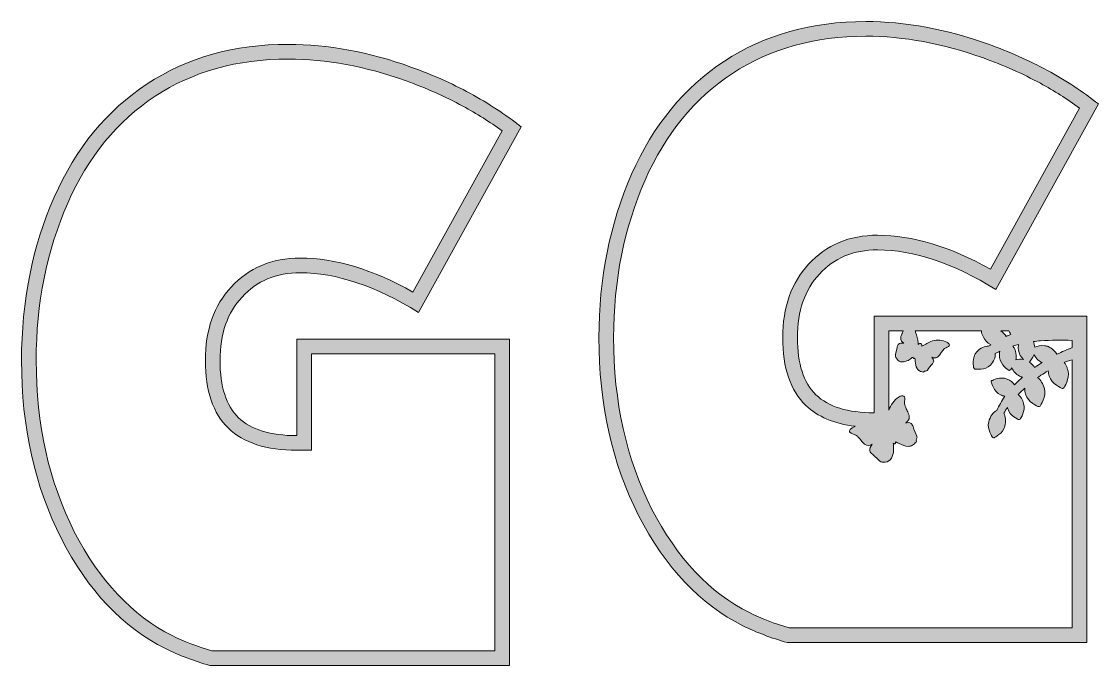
# Model space of a CAD drawing. Header units: millimetres. Extents: x 16 to 686, y -297 to -25.
# Drawn here: x 465.7 to 685.7, y -297.5 to -165.8 of the extents above; entities that cross this region are included whole.
import ezdxf

# ---------------------------------------------------------------- set-up
doc = ezdxf.new("R2010")
doc.units = ezdxf.units.MM
doc.header["$MEASUREMENT"] = 0
doc.layers.add('Layer 2', color=7, linetype='Continuous')
doc.layers.add('Layer1', color=7, linetype='Continuous')

msp = doc.modelspace()

# ---------------------------------------------------------------- hatches: boundary and pattern name
at = {"layer": 'Layer 2'}
h = msp.add_hatch(color=2, dxfattribs=at)
h.dxf.hatch_style = 2
edge = h.paths.add_edge_path()
edge.add_spline(control_points=[(520.23, -170.47), (509.18, -170.47), (499.56, -173.17), (491.38, -178.57), (483.16, -183.97), (476.84, -191.68), (472.43, -201.71), (467.97, -211.85), (465.74, -222.98), (465.74, -235.1), (465.74, -248.71), (468.44, -260.83), (473.84, -271.47), (479.32, -282.16), (486.43, -289.68), (495.17, -294.03), (497.92, -295.4), (500.95, -296.53), (504.2, -297.47), (504.2, -297.47), (565.41, -297.47), (565.41, -297.47), (565.41, -297.47), (565.41, -230.72), (565.41, -230.72), (565.41, -230.72), (521.97, -230.72), (521.97, -230.72), (521.97, -230.72), (521.97, -250.47), (521.97, -250.47), (516.57, -250.47), (512.61, -249.25), (510.08, -246.8), (507.55, -244.35), (506.29, -240.45), (506.29, -235.1), (506.29, -229.65), (507.79, -225.32), (510.79, -222.13), (513.79, -218.82), (517.75, -217.17), (522.68, -217.17), (530.04, -217.17), (538.1, -219.87), (546.84, -225.27), (546.84, -225.27), (567.78, -187.33), (567.78, -187.33), (564.57, -184.8), (561.09, -182.51), (557.34, -180.47), (553.59, -178.43), (549.58, -176.64), (545.29, -175.1), (536.68, -172.01), (528.33, -170.47), (520.23, -170.47), (520.23, -170.47), (520.23, -170.47), (520.23, -170.47)], knot_values=[0, 0, 0, 0, 1, 1, 1, 2, 2, 2, 3, 3, 3, 4, 4, 4, 5, 5, 5, 6, 6, 6, 7, 7, 7, 8, 8, 8, 9, 9, 9, 10, 10, 10, 11, 11, 11, 12, 12, 12, 13, 13, 13, 14, 14, 14, 15, 15, 15, 16, 16, 16, 17, 17, 17, 18, 18, 18, 19, 19, 19, 20, 20, 20, 20], degree=3, periodic=1)
edge = h.paths.add_edge_path()
edge.add_spline(control_points=[(520.23, -173.47), (527.94, -173.47), (536.04, -174.97), (544.28, -177.92), (548.39, -179.4), (552.31, -181.15), (555.91, -183.11), (558.72, -184.64), (561.4, -186.33), (563.9, -188.15), (563.9, -188.15), (545.7, -221.11), (545.7, -221.11), (537.53, -216.5), (529.79, -214.17), (522.68, -214.17), (516.9, -214.17), (512.16, -216.16), (508.58, -220.09), (505.07, -223.84), (503.29, -228.89), (503.29, -235.1), (503.29, -241.27), (504.87, -245.93), (507.99, -248.95), (511.09, -251.95), (515.79, -253.47), (521.97, -253.47), (521.97, -253.47), (524.97, -253.47), (524.97, -253.47), (524.97, -253.47), (524.97, -250.47), (524.97, -250.47), (524.97, -250.47), (524.97, -233.72), (524.97, -233.72), (524.97, -233.72), (562.41, -233.72), (562.41, -233.72), (562.41, -233.72), (562.41, -294.47), (562.41, -294.47), (562.41, -294.47), (504.63, -294.47), (504.63, -294.47), (501.6, -293.57), (498.87, -292.52), (496.51, -291.35), (488.4, -287.31), (481.67, -280.16), (476.52, -270.11), (471.36, -259.95), (468.74, -248.17), (468.74, -235.1), (468.74, -223.45), (470.91, -212.63), (475.17, -202.92), (479.33, -193.48), (485.33, -186.13), (493.04, -181.07), (500.68, -176.03), (509.83, -173.47), (520.23, -173.47)], knot_values=[0, 0, 0, 0, 0.352778, 0.352778, 0.352778, 0.705556, 0.705556, 0.705556, 1.058333, 1.058333, 1.058333, 1.411111, 1.411111, 1.411111, 1.763889, 1.763889, 1.763889, 2.116667, 2.116667, 2.116667, 2.469444, 2.469444, 2.469444, 2.822222, 2.822222, 2.822222, 3.175, 3.175, 3.175, 3.527778, 3.527778, 3.527778, 3.880556, 3.880556, 3.880556, 4.233333, 4.233333, 4.233333, 4.586111, 4.586111, 4.586111, 4.938889, 4.938889, 4.938889, 5.291667, 5.291667, 5.291667, 5.644444, 5.644444, 5.644444, 5.997222, 5.997222, 5.997222, 6.35, 6.35, 6.35, 6.702778, 6.702778, 6.702778, 7.055556, 7.055556, 7.055556, 7.408333, 7.408333, 7.408333, 7.408333], degree=3, periodic=0)
edge.add_line((520.23, -173.47), (520.23, -173.47))
at = {"layer": 'Layer1'}
h = msp.add_hatch(color=1, dxfattribs=at)
h.dxf.hatch_style = 2
edge = h.paths.add_edge_path()
edge.add_spline(control_points=[(639.91, -245.8), (634.51, -245.8), (630.55, -244.57), (628.02, -242.12), (625.49, -239.67), (624.23, -235.77), (624.23, -230.43), (624.23, -224.97), (625.73, -220.65), (628.73, -217.45), (631.72, -214.14), (635.69, -212.49), (640.61, -212.49), (647.98, -212.49), (656.03, -215.19), (664.77, -220.59), (664.77, -220.59), (685.72, -182.66), (685.72, -182.66), (682.51, -180.12), (679.03, -177.84), (675.28, -175.8), (671.53, -173.76), (667.51, -171.97), (663.23, -170.42), (654.62, -167.34), (646.27, -165.8), (638.17, -165.8), (627.12, -165.8), (617.5, -168.5), (609.32, -173.89), (601.1, -179.29), (594.78, -187.01), (590.36, -197.04), (585.91, -207.18), (583.68, -218.31), (583.68, -230.43), (583.68, -244.04), (586.38, -256.16), (591.78, -266.79), (597.26, -277.48), (604.37, -285), (613.11, -289.36), (615.86, -290.72), (618.89, -291.85), (622.14, -292.8), (622.14, -292.8), (683.34, -292.8), (683.34, -292.8), (683.34, -292.8), (683.34, -226.05), (683.34, -226.05), (683.34, -226.05), (639.91, -226.05), (639.91, -226.05), (639.91, -226.05), (639.91, -245.8), (639.91, -245.8)], knot_values=[0, 0, 0, 0, 1, 1, 1, 2, 2, 2, 3, 3, 3, 4, 4, 4, 5, 5, 5, 6, 6, 6, 7, 7, 7, 8, 8, 8, 9, 9, 9, 10, 10, 10, 11, 11, 11, 12, 12, 12, 13, 13, 13, 14, 14, 14, 15, 15, 15, 16, 16, 16, 17, 17, 17, 18, 18, 18, 19, 19, 19, 19], degree=3, periodic=1)
edge = h.paths.add_edge_path()
edge.add_spline(control_points=[(673.9, -231.08), (676.06, -230.92), (678.24, -230.91), (680.34, -230.99), (680.34, -230.99), (680.34, -232.48), (680.34, -232.48), (679.29, -232.88), (678.25, -233.33), (677.24, -233.83), (676.94, -233.23), (676.29, -232.65), (675.48, -232.28), (675.25, -232.18), (675, -232.11), (674.77, -232.08), (673.97, -231.98), (673.18, -232.23), (672.73, -232.41), (672.68, -231.99), (672.57, -231.59), (672.42, -231.24), (672.91, -231.17), (673.41, -231.12), (673.9, -231.08)], knot_values=[0, 0, 0, 0, 1, 1, 1, 2, 2, 2, 3, 3, 3, 4, 4, 4, 5, 5, 5, 6, 6, 6, 7, 7, 7, 8, 8, 8, 8], degree=3, periodic=1)
edge = h.paths.add_edge_path()
edge.add_spline(control_points=[(672.57, -233.85), (672.86, -234.44), (673.34, -235.15), (674.09, -235.49), (674.13, -235.51), (674.17, -235.53), (674.21, -235.54), (673.69, -235.87), (673.18, -236.21), (672.69, -236.56), (672.47, -236.16), (672.09, -235.76), (671.61, -235.44), (671.8, -235.23), (672.29, -234.63), (672.57, -233.85)], knot_values=[0, 0, 0, 0, 1, 1, 1, 2, 2, 2, 3, 3, 3, 4, 4, 4, 5, 5, 5, 5], degree=3, periodic=1)
edge = h.paths.add_edge_path()
edge.add_spline(control_points=[(669.38, -231.82), (669.34, -232.18), (669.33, -232.56), (669.37, -232.95), (669.46, -233.77), (669.95, -234.44), (670.4, -234.9), (669.85, -234.8), (669.3, -234.88), (668.85, -235), (668.93, -234.67), (668.95, -234.36), (668.92, -234.06), (668.83, -233.32), (668.59, -232.64), (668.25, -232.15), (668.62, -232.03), (669, -231.92), (669.38, -231.82)], knot_values=[0, 0, 0, 0, 1, 1, 1, 2, 2, 2, 3, 3, 3, 4, 4, 4, 5, 5, 5, 6, 6, 6, 6], degree=3, periodic=1)
edge = h.paths.add_edge_path()
edge.add_spline(control_points=[(667.42, -229.05), (667.6, -229.39), (667.77, -229.69), (667.85, -229.77), (667.51, -229.91), (667.18, -230.05), (666.85, -230.19), (666.64, -229.78), (666.27, -229.38), (665.8, -229.05), (665.8, -229.05), (667.42, -229.05), (667.42, -229.05)], knot_values=[0, 0, 0, 0, 1, 1, 1, 2, 2, 2, 3, 3, 3, 4, 4, 4, 4], degree=3, periodic=1)
edge = h.paths.add_edge_path()
edge.add_spline(control_points=[(645.8, -229.05), (645.77, -229.16), (645.73, -229.27), (645.7, -229.38), (645.68, -229.43), (645.67, -229.49), (645.64, -229.55), (645.59, -229.66), (645.5, -229.77), (645.46, -229.9), (645.4, -230.09), (645.36, -230.29), (645.33, -230.5), (645.27, -231), (645.58, -231.31), (645.97, -231.57), (645.57, -231.53), (645.11, -231.51), (644.84, -231.81), (644.69, -231.97), (644.63, -232.21), (644.58, -232.43), (644.58, -232.43), (644.27, -233.87), (644.27, -233.87), (644.25, -233.98), (644.22, -234.1), (644.25, -234.21), (644.26, -234.28), (644.29, -234.34), (644.32, -234.4), (644.34, -234.45), (644.37, -234.51), (644.39, -234.56), (644.82, -235.49), (645.69, -235.54), (646.57, -235.19), (646.91, -235.05), (647.22, -234.86), (647.51, -234.66), (647.61, -234.59), (647.74, -234.45), (647.87, -234.4), (647.85, -234.45), (647.85, -234.51), (647.86, -234.57), (647.88, -234.66), (647.94, -234.71), (648.03, -234.71), (648.06, -234.71), (648.09, -234.7), (648.12, -234.69), (648.14, -234.69), (648.16, -234.68), (648.18, -234.66), (648.2, -234.65), (648.21, -234.63), (648.23, -234.62), (648.3, -234.83), (648.29, -235.13), (648.3, -235.27), (648.33, -235.78), (648.41, -236.31), (648.67, -236.75), (648.8, -236.94), (648.96, -237.14), (649.16, -237.25), (649.4, -237.38), (649.68, -237.37), (649.92, -237.47), (650.07, -237.53), (650.08, -237.37), (650.19, -237.32), (650.32, -237.25), (650.48, -237.29), (650.61, -237.23), (650.68, -237.19), (650.73, -237.13), (650.78, -237.07), (651.12, -236.64), (651.46, -236.2), (651.8, -235.77), (651.92, -235.61), (652.05, -235.43), (652.07, -235.23), (652.11, -234.93), (651.89, -234.66), (651.7, -234.43), (651.79, -234.54), (652.24, -234.59), (652.4, -234.58), (652.62, -234.57), (652.82, -234.47), (652.97, -234.31), (653.17, -234.1), (653.38, -233.9), (653.52, -233.64), (653.58, -233.53), (653.65, -233.43), (653.72, -233.33), (653.81, -233.21), (653.92, -233.1), (653.99, -232.98), (654.14, -232.73), (654.37, -232.6), (654.62, -232.49), (654.77, -232.43), (654.93, -232.36), (655.07, -232.26), (655.34, -232.07), (655.33, -231.83), (655.1, -231.6), (655, -231.5), (654.88, -231.42), (654.75, -231.35), (653.83, -230.91), (652.77, -230.85), (651.79, -231.12), (650.99, -231.35), (650.37, -231.84), (649.64, -232.17), (649.68, -232.03), (649.66, -231.87), (649.55, -231.74), (649.42, -231.6), (649.22, -231.56), (649.05, -231.67), (648.98, -231.71), (648.92, -231.78), (648.89, -231.85), (648.89, -231.74), (648.89, -231.63), (648.88, -231.52), (648.82, -230.76), (648.67, -230.03), (648.38, -229.33), (648.34, -229.23), (648.29, -229.14), (648.25, -229.05), (648.25, -229.05), (661.86, -229.05), (661.86, -229.05), (661.82, -229.11), (661.8, -229.2), (661.82, -229.28), (661.84, -229.36), (662.32, -231.22), (663.7, -231.85), (663.71, -231.86), (663.73, -231.86), (663.75, -231.87), (663.6, -231.97), (663.44, -232.08), (663.29, -232.18), (662.51, -232.11), (661.59, -232.53), (660.87, -233.31), (659.81, -234.44), (660.22, -236.54), (660.24, -236.63), (660.26, -236.74), (660.36, -236.83), (660.47, -236.85), (660.56, -236.87), (662.6, -237.2), (663.66, -236.06), (664.31, -235.35), (664.68, -234.47), (664.65, -233.7), (664.95, -233.53), (665.26, -233.37), (665.57, -233.21), (665.51, -233.61), (665.49, -234.05), (665.54, -234.48), (665.71, -236.03), (667.29, -237.05), (667.36, -237.1), (667.47, -237.17), (667.62, -237.15), (667.71, -237.05), (667.72, -237.04), (667.86, -236.89), (668.05, -236.64), (668.33, -237.23), (668.82, -237.94), (669.57, -238.28), (669.78, -238.38), (670, -238.46), (670.23, -238.52), (669.66, -239.02), (669.11, -239.54), (668.6, -240.07), (668.24, -239.61), (667.71, -239.2), (667.08, -238.91), (665.71, -238.29), (664.04, -239.18), (663.96, -239.22), (663.85, -239.28), (663.79, -239.42), (663.82, -239.55), (663.84, -239.63), (664.32, -241.5), (665.69, -242.12), (665.99, -242.26), (666.3, -242.36), (666.6, -242.42), (665.94, -243.37), (665.38, -244.35), (664.95, -245.36), (664.24, -245.63), (663.59, -246.54), (663.3, -247.67), (662.92, -249.18), (664.02, -250.73), (664.07, -250.8), (664.12, -250.86), (664.19, -250.9), (664.26, -250.91), (664.31, -250.92), (664.37, -250.91), (664.42, -250.89), (664.49, -250.85), (666.2, -250.05), (666.58, -248.54), (666.84, -247.53), (666.77, -246.53), (666.4, -245.91), (666.61, -245.49), (666.86, -245.09), (667.12, -244.69), (667.14, -244.77), (667.16, -244.85), (667.18, -244.94), (667.61, -246.43), (669.34, -247.15), (669.41, -247.19), (669.53, -247.24), (669.68, -247.19), (669.75, -247.08), (669.8, -247.01), (670.87, -245.41), (670.44, -243.92), (670.22, -243.12), (669.81, -242.45), (669.33, -242.04), (669.75, -241.61), (670.2, -241.18), (670.65, -240.77), (670.67, -241.18), (670.73, -241.6), (670.85, -242.01), (671.33, -243.7), (673.38, -244.5), (673.47, -244.53), (673.59, -244.58), (673.72, -244.53), (673.8, -244.43), (673.86, -244.35), (675.16, -242.51), (674.68, -240.82), (674.41, -239.87), (673.9, -239.07), (673.3, -238.62), (673.52, -238.46), (673.75, -238.3), (673.98, -238.14), (674.43, -237.84), (674.92, -237.53), (675.48, -237.2), (675.5, -237.56), (675.57, -237.93), (675.67, -238.3), (676.15, -239.98), (678.2, -240.78), (678.29, -240.81), (678.41, -240.86), (678.54, -240.82), (678.62, -240.71), (678.67, -240.64), (679.9, -238.9), (679.53, -237.25), (679.42, -237.02), (679.34, -236.79), (679.3, -236.54), (679.15, -236.16), (678.95, -235.81), (678.72, -235.51), (678.92, -235.42), (679.73, -235.15), (680.34, -234.94), (680.34, -234.94), (680.34, -289.8), (680.34, -289.8), (680.34, -289.8), (622.57, -289.8), (622.57, -289.8), (619.54, -288.9), (616.81, -287.84), (614.45, -286.67), (606.34, -282.63), (599.61, -275.48), (594.45, -265.44), (589.3, -255.28), (586.68, -243.5), (586.68, -230.43), (586.68, -218.78), (588.84, -207.95), (593.11, -198.24), (597.26, -188.8), (603.27, -181.45), (610.97, -176.4), (618.62, -171.35), (627.77, -168.8), (638.17, -168.8), (645.88, -168.8), (653.97, -170.29), (662.22, -173.25), (666.33, -174.73), (670.24, -176.47), (673.85, -178.43), (676.66, -179.96), (679.34, -181.65), (681.84, -183.48), (681.84, -183.48), (663.64, -216.44), (663.64, -216.44), (655.46, -211.83), (647.73, -209.49), (640.61, -209.49), (634.84, -209.49), (630.09, -211.49), (626.52, -215.42), (623.01, -219.17), (621.23, -224.22), (621.23, -230.43), (621.23, -236.59), (622.81, -241.25), (625.93, -244.28), (628.34, -246.61), (631.72, -248.05), (636.01, -248.57), (635.8, -248.67), (635.6, -248.78), (635.39, -248.9), (635.21, -249.02), (635.06, -249.19), (634.92, -249.36), (634.79, -249.52), (634.82, -249.7), (634.99, -249.82), (635.15, -249.93), (635.32, -250.06), (635.5, -250.11), (635.71, -250.16), (635.89, -250.26), (636.08, -250.36), (636.15, -250.4), (636.23, -250.42), (636.3, -250.46), (636.36, -250.49), (636.42, -250.53), (636.47, -250.57), (636.63, -250.75), (636.79, -250.92), (636.95, -251.1), (637, -251.16), (637.06, -251.21), (637.1, -251.27), (637.19, -251.41), (637.25, -251.57), (637.36, -251.69), (637.53, -251.89), (637.72, -252.07), (637.92, -252.23), (638.43, -252.62), (638.97, -252.49), (639.51, -252.23), (639.2, -252.64), (638.88, -253.13), (639.03, -253.62), (639.11, -253.89), (639.33, -254.1), (639.54, -254.29), (639.54, -254.29), (640.9, -255.57), (640.9, -255.57), (641.01, -255.67), (641.12, -255.77), (641.25, -255.82), (641.34, -255.85), (641.42, -255.86), (641.51, -255.87), (641.58, -255.87), (641.65, -255.88), (641.73, -255.89), (643.02, -256.03), (643.64, -255.12), (643.83, -253.93), (643.9, -253.47), (643.89, -253.02), (643.87, -252.56), (643.86, -252.41), (643.79, -252.18), (643.81, -252), (643.86, -252.06), (643.92, -252.1), (643.99, -252.13), (644.1, -252.17), (644.2, -252.13), (644.26, -252.03), (644.27, -252), (644.29, -251.96), (644.29, -251.93), (644.3, -251.9), (644.31, -251.87), (644.3, -251.84), (644.3, -251.81), (644.29, -251.79), (644.28, -251.76), (644.56, -251.82), (644.88, -252.02), (645.04, -252.11), (645.61, -252.4), (646.24, -252.66), (646.89, -252.66), (647.18, -252.65), (647.5, -252.61), (647.76, -252.45), (648.04, -252.28), (648.21, -251.97), (648.48, -251.78), (648.64, -251.65), (648.48, -251.53), (648.49, -251.38), (648.5, -251.19), (648.65, -251.05), (648.67, -250.86), (648.67, -250.77), (648.64, -250.68), (648.6, -250.59), (648.35, -249.93), (648.1, -249.28), (647.85, -248.63), (647.76, -248.39), (647.65, -248.13), (647.44, -247.98), (647.14, -247.75), (646.71, -247.81), (646.34, -247.87), (646.51, -247.84), (646.86, -247.38), (646.95, -247.21), (647.09, -246.96), (647.11, -246.68), (647.03, -246.4), (646.93, -246.06), (646.85, -245.7), (646.66, -245.38), (646.58, -245.24), (646.51, -245.1), (646.45, -244.96), (646.38, -244.78), (646.34, -244.59), (646.25, -244.43), (646.07, -244.11), (646.09, -243.78), (646.13, -243.44), (646.16, -243.23), (646.19, -243.01), (646.17, -242.8), (646.14, -242.39), (645.87, -242.23), (645.47, -242.33), (645.3, -242.37), (645.13, -242.45), (644.98, -242.55), (643.99, -243.2), (643.28, -244.18), (642.91, -245.29), (642.91, -245.29), (642.91, -229.05), (642.91, -229.05), (642.91, -229.05), (645.8, -229.05), (645.8, -229.05)], knot_values=[0, 0, 0, 0, 1, 1, 1, 2, 2, 2, 3, 3, 3, 4, 4, 4, 5, 5, 5, 6, 6, 6, 7, 7, 7, 8, 8, 8, 9, 9, 9, 10, 10, 10, 11, 11, 11, 12, 12, 12, 13, 13, 13, 14, 14, 14, 15, 15, 15, 16, 16, 16, 17, 17, 17, 18, 18, 18, 19, 19, 19, 20, 20, 20, 21, 21, 21, 22, 22, 22, 23, 23, 23, 24, 24, 24, 25, 25, 25, 26, 26, 26, 27, 27, 27, 28, 28, 28, 29, 29, 29, 30, 30, 30, 31, 31, 31, 32, 32, 32, 33, 33, 33, 34, 34, 34, 35, 35, 35, 36, 36, 36, 37, 37, 37, 38, 38, 38, 39, 39, 39, 40, 40, 40, 41, 41, 41, 42, 42, 42, 43, 43, 43, 44, 44, 44, 45, 45, 45, 46, 46, 46, 47, 47, 47, 48, 48, 48, 49, 49, 49, 50, 50, 50, 51, 51, 51, 52, 52, 52, 53, 53, 53, 54, 54, 54, 55, 55, 55, 56, 56, 56, 57, 57, 57, 58, 58, 58, 59, 59, 59, 60, 60, 60, 61, 61, 61, 62, 62, 62, 63, 63, 63, 64, 64, 64, 65, 65, 65, 66, 66, 66, 67, 67, 67, 68, 68, 68, 69, 69, 69, 70, 70, 70, 71, 71, 71, 72, 72, 72, 73, 73, 73, 74, 74, 74, 75, 75, 75, 76, 76, 76, 77, 77, 77, 78, 78, 78, 79, 79, 79, 80, 80, 80, 81, 81, 81, 82, 82, 82, 83, 83, 83, 84, 84, 84, 85, 85, 85, 86, 86, 86, 87, 87, 87, 88, 88, 88, 89, 89, 89, 90, 90, 90, 91, 91, 91, 92, 92, 92, 93, 93, 93, 94, 94, 94, 95, 95, 95, 96, 96, 96, 97, 97, 97, 98, 98, 98, 99, 99, 99, 100, 100, 100, 101, 101, 101, 102, 102, 102, 103, 103, 103, 104, 104, 104, 105, 105, 105, 106, 106, 106, 107, 107, 107, 108, 108, 108, 109, 109, 109, 110, 110, 110, 111, 111, 111, 112, 112, 112, 113, 113, 113, 114, 114, 114, 115, 115, 115, 116, 116, 116, 117, 117, 117, 118, 118, 118, 119, 119, 119, 120, 120, 120, 121, 121, 121, 122, 122, 122, 123, 123, 123, 124, 124, 124, 125, 125, 125, 126, 126, 126, 127, 127, 127, 128, 128, 128, 129, 129, 129, 130, 130, 130, 131, 131, 131, 132, 132, 132, 133, 133, 133, 134, 134, 134, 135, 135, 135, 136, 136, 136, 137, 137, 137, 138, 138, 138, 139, 139, 139, 140, 140, 140, 141, 141, 141, 142, 142, 142, 143, 143, 143, 144, 144, 144, 145, 145, 145, 146, 146, 146, 147, 147, 147, 148, 148, 148, 149, 149, 149, 150, 150, 150, 151, 151, 151, 152, 152, 152, 153, 153, 153, 154, 154, 154, 155, 155, 155, 156, 156, 156, 157, 157, 157, 158, 158, 158, 159, 159, 159, 160, 160, 160, 161, 161, 161, 162, 162, 162, 162], degree=3, periodic=1)

# ---------------------------------------------------------------- linework, layer by layer
at = {"layer": 'Layer 2', "lineweight": 0}
for points, knots in [([(520.23, -170.47), (509.18, -170.47), (499.56, -173.17), (491.38, -178.57), (483.16, -183.97), (476.84, -191.68), (472.43, -201.71), (467.97, -211.85), (465.74, -222.98), (465.74, -235.1), (465.74, -248.71), (468.44, -260.83), (473.84, -271.47), (479.32, -282.16), (486.43, -289.68), (495.17, -294.03), (497.92, -295.4), (500.95, -296.53), (504.2, -297.47), (504.2, -297.47), (565.41, -297.47), (565.41, -297.47), (565.41, -297.47), (565.41, -230.72), (565.41, -230.72), (565.41, -230.72), (521.97, -230.72), (521.97, -230.72), (521.97, -230.72), (521.97, -250.47), (521.97, -250.47), (516.57, -250.47), (512.61, -249.25), (510.08, -246.8), (507.55, -244.35), (506.29, -240.45), (506.29, -235.1), (506.29, -229.65), (507.79, -225.32), (510.79, -222.13), (513.79, -218.82), (517.75, -217.17), (522.68, -217.17), (530.04, -217.17), (538.1, -219.87), (546.84, -225.27), (546.84, -225.27), (567.78, -187.33), (567.78, -187.33), (564.57, -184.8), (561.09, -182.51), (557.34, -180.47), (553.59, -178.43), (549.58, -176.64), (545.29, -175.1), (536.68, -172.01), (528.33, -170.47), (520.23, -170.47), (520.23, -170.47), (520.23, -170.47), (520.23, -170.47)], [0, 0, 0, 0, 1, 1, 1, 2, 2, 2, 3, 3, 3, 4, 4, 4, 5, 5, 5, 6, 6, 6, 7, 7, 7, 8, 8, 8, 9, 9, 9, 10, 10, 10, 11, 11, 11, 12, 12, 12, 13, 13, 13, 14, 14, 14, 15, 15, 15, 16, 16, 16, 17, 17, 17, 18, 18, 18, 19, 19, 19, 20, 20, 20, 20]), ([(520.23, -173.47), (527.94, -173.47), (536.04, -174.97), (544.28, -177.92), (548.39, -179.4), (552.31, -181.15), (555.91, -183.11), (558.72, -184.64), (561.4, -186.33), (563.9, -188.15), (563.9, -188.15), (545.7, -221.11), (545.7, -221.11), (537.53, -216.5), (529.79, -214.17), (522.68, -214.17), (516.9, -214.17), (512.16, -216.16), (508.58, -220.09), (505.07, -223.84), (503.29, -228.89), (503.29, -235.1), (503.29, -241.27), (504.87, -245.93), (507.99, -248.95), (511.09, -251.95), (515.79, -253.47), (521.97, -253.47), (521.97, -253.47), (524.97, -253.47), (524.97, -253.47), (524.97, -253.47), (524.97, -250.47), (524.97, -250.47), (524.97, -250.47), (524.97, -233.72), (524.97, -233.72), (524.97, -233.72), (562.41, -233.72), (562.41, -233.72), (562.41, -233.72), (562.41, -294.47), (562.41, -294.47), (562.41, -294.47), (504.63, -294.47), (504.63, -294.47), (501.6, -293.57), (498.87, -292.52), (496.51, -291.35), (488.4, -287.31), (481.67, -280.16), (476.52, -270.11), (471.36, -259.95), (468.74, -248.17), (468.74, -235.1), (468.74, -223.45), (470.91, -212.63), (475.17, -202.92), (479.33, -193.48), (485.33, -186.13), (493.04, -181.07), (500.68, -176.03), (509.83, -173.47), (520.23, -173.47)], [0, 0, 0, 0, 1, 1, 1, 2, 2, 2, 3, 3, 3, 4, 4, 4, 5, 5, 5, 6, 6, 6, 7, 7, 7, 8, 8, 8, 9, 9, 9, 10, 10, 10, 11, 11, 11, 12, 12, 12, 13, 13, 13, 14, 14, 14, 15, 15, 15, 16, 16, 16, 17, 17, 17, 18, 18, 18, 19, 19, 19, 20, 20, 20, 21, 21, 21, 21])]:
    msp.add_open_spline(points, degree=3, knots=knots, dxfattribs=at)
at = {"layer": 'Layer1', "lineweight": 0}
for points, knots in [([(639.91, -245.8), (634.51, -245.8), (630.55, -244.57), (628.02, -242.12), (625.49, -239.67), (624.23, -235.77), (624.23, -230.43), (624.23, -224.97), (625.73, -220.65), (628.73, -217.45), (631.72, -214.14), (635.69, -212.49), (640.61, -212.49), (647.98, -212.49), (656.03, -215.19), (664.77, -220.59), (664.77, -220.59), (685.72, -182.66), (685.72, -182.66), (682.51, -180.12), (679.03, -177.84), (675.28, -175.8), (671.53, -173.76), (667.51, -171.97), (663.23, -170.42), (654.62, -167.34), (646.27, -165.8), (638.17, -165.8), (627.12, -165.8), (617.5, -168.5), (609.32, -173.89), (601.1, -179.29), (594.78, -187.01), (590.36, -197.04), (585.91, -207.18), (583.68, -218.31), (583.68, -230.43), (583.68, -244.04), (586.38, -256.16), (591.78, -266.79), (597.26, -277.48), (604.37, -285), (613.11, -289.36), (615.86, -290.72), (618.89, -291.85), (622.14, -292.8), (622.14, -292.8), (683.34, -292.8), (683.34, -292.8), (683.34, -292.8), (683.34, -226.05), (683.34, -226.05), (683.34, -226.05), (639.91, -226.05), (639.91, -226.05), (639.91, -226.05), (639.91, -245.8), (639.91, -245.8)], [0, 0, 0, 0, 1, 1, 1, 2, 2, 2, 3, 3, 3, 4, 4, 4, 5, 5, 5, 6, 6, 6, 7, 7, 7, 8, 8, 8, 9, 9, 9, 10, 10, 10, 11, 11, 11, 12, 12, 12, 13, 13, 13, 14, 14, 14, 15, 15, 15, 16, 16, 16, 17, 17, 17, 18, 18, 18, 19, 19, 19, 19]), ([(645.8, -229.05), (645.77, -229.16), (645.73, -229.27), (645.7, -229.38), (645.68, -229.43), (645.67, -229.49), (645.64, -229.55), (645.59, -229.66), (645.5, -229.77), (645.46, -229.9), (645.4, -230.09), (645.36, -230.29), (645.33, -230.5), (645.27, -231), (645.58, -231.31), (645.97, -231.57), (645.57, -231.53), (645.11, -231.51), (644.84, -231.81), (644.69, -231.97), (644.63, -232.21), (644.58, -232.43), (644.58, -232.43), (644.27, -233.87), (644.27, -233.87), (644.25, -233.98), (644.22, -234.1), (644.25, -234.21), (644.26, -234.28), (644.29, -234.34), (644.32, -234.4), (644.34, -234.45), (644.37, -234.51), (644.39, -234.56), (644.82, -235.49), (645.69, -235.54), (646.57, -235.19), (646.91, -235.05), (647.22, -234.86), (647.51, -234.66), (647.61, -234.59), (647.74, -234.45), (647.87, -234.4), (647.85, -234.45), (647.85, -234.51), (647.86, -234.57), (647.88, -234.66), (647.94, -234.71), (648.03, -234.71), (648.06, -234.71), (648.09, -234.7), (648.12, -234.69), (648.14, -234.69), (648.16, -234.68), (648.18, -234.66), (648.2, -234.65), (648.21, -234.63), (648.23, -234.62), (648.3, -234.83), (648.29, -235.13), (648.3, -235.27), (648.33, -235.78), (648.41, -236.31), (648.67, -236.75), (648.8, -236.94), (648.96, -237.14), (649.16, -237.25), (649.4, -237.38), (649.68, -237.37), (649.92, -237.47), (650.07, -237.53), (650.08, -237.37), (650.19, -237.32), (650.32, -237.25), (650.48, -237.29), (650.61, -237.23), (650.68, -237.19), (650.73, -237.13), (650.78, -237.07), (651.12, -236.64), (651.46, -236.2), (651.8, -235.77), (651.92, -235.61), (652.05, -235.43), (652.07, -235.23), (652.11, -234.93), (651.89, -234.66), (651.7, -234.43), (651.79, -234.54), (652.24, -234.59), (652.4, -234.58), (652.62, -234.57), (652.82, -234.47), (652.97, -234.31), (653.17, -234.1), (653.38, -233.9), (653.52, -233.64), (653.58, -233.53), (653.65, -233.43), (653.72, -233.33), (653.81, -233.21), (653.92, -233.1), (653.99, -232.98), (654.14, -232.73), (654.37, -232.6), (654.62, -232.49), (654.77, -232.43), (654.93, -232.36), (655.07, -232.26), (655.34, -232.07), (655.33, -231.83), (655.1, -231.6), (655, -231.5), (654.88, -231.42), (654.75, -231.35), (653.83, -230.91), (652.77, -230.85), (651.79, -231.12), (650.99, -231.35), (650.37, -231.84), (649.64, -232.17), (649.68, -232.03), (649.66, -231.87), (649.55, -231.74), (649.42, -231.6), (649.22, -231.56), (649.05, -231.67), (648.98, -231.71), (648.92, -231.78), (648.89, -231.85), (648.89, -231.74), (648.89, -231.63), (648.88, -231.52), (648.82, -230.76), (648.67, -230.03), (648.38, -229.33), (648.34, -229.23), (648.29, -229.14), (648.25, -229.05), (648.25, -229.05), (661.86, -229.05), (661.86, -229.05), (661.82, -229.11), (661.8, -229.2), (661.82, -229.28), (661.84, -229.36), (662.32, -231.22), (663.7, -231.85), (663.71, -231.86), (663.73, -231.86), (663.75, -231.87), (663.6, -231.97), (663.44, -232.08), (663.29, -232.18), (662.51, -232.11), (661.59, -232.53), (660.87, -233.31), (659.81, -234.44), (660.22, -236.54), (660.24, -236.63), (660.26, -236.74), (660.36, -236.83), (660.47, -236.85), (660.56, -236.87), (662.6, -237.2), (663.66, -236.06), (664.31, -235.35), (664.68, -234.47), (664.65, -233.7), (664.95, -233.53), (665.26, -233.37), (665.57, -233.21), (665.51, -233.61), (665.49, -234.05), (665.54, -234.48), (665.71, -236.03), (667.29, -237.05), (667.36, -237.1), (667.47, -237.17), (667.62, -237.15), (667.71, -237.05), (667.72, -237.04), (667.86, -236.89), (668.05, -236.64), (668.33, -237.23), (668.82, -237.94), (669.57, -238.28), (669.78, -238.38), (670, -238.46), (670.23, -238.52), (669.66, -239.02), (669.11, -239.54), (668.6, -240.07), (668.24, -239.61), (667.71, -239.2), (667.08, -238.91), (665.71, -238.29), (664.04, -239.18), (663.96, -239.22), (663.85, -239.28), (663.79, -239.42), (663.82, -239.55), (663.84, -239.63), (664.32, -241.5), (665.69, -242.12), (665.99, -242.26), (666.3, -242.36), (666.6, -242.42), (665.94, -243.37), (665.38, -244.35), (664.95, -245.36), (664.24, -245.63), (663.59, -246.54), (663.3, -247.67), (662.92, -249.18), (664.02, -250.73), (664.07, -250.8), (664.12, -250.86), (664.19, -250.9), (664.26, -250.91), (664.31, -250.92), (664.37, -250.91), (664.42, -250.89), (664.49, -250.85), (666.2, -250.05), (666.58, -248.54), (666.84, -247.53), (666.77, -246.53), (666.4, -245.91), (666.61, -245.49), (666.86, -245.09), (667.12, -244.69), (667.14, -244.77), (667.16, -244.85), (667.18, -244.94), (667.61, -246.43), (669.34, -247.15), (669.41, -247.19), (669.53, -247.24), (669.68, -247.19), (669.75, -247.08), (669.8, -247.01), (670.87, -245.41), (670.44, -243.92), (670.22, -243.12), (669.81, -242.45), (669.33, -242.04), (669.75, -241.61), (670.2, -241.18), (670.65, -240.77), (670.67, -241.18), (670.73, -241.6), (670.85, -242.01), (671.33, -243.7), (673.38, -244.5), (673.47, -244.53), (673.59, -244.58), (673.72, -244.53), (673.8, -244.43), (673.86, -244.35), (675.16, -242.51), (674.68, -240.82), (674.41, -239.87), (673.9, -239.07), (673.3, -238.62), (673.52, -238.46), (673.75, -238.3), (673.98, -238.14), (674.43, -237.84), (674.92, -237.53), (675.48, -237.2), (675.5, -237.56), (675.57, -237.93), (675.67, -238.3), (676.15, -239.98), (678.2, -240.78), (678.29, -240.81), (678.41, -240.86), (678.54, -240.82), (678.62, -240.71), (678.67, -240.64), (679.9, -238.9), (679.53, -237.25), (679.42, -237.02), (679.34, -236.79), (679.3, -236.54), (679.15, -236.16), (678.95, -235.81), (678.72, -235.51), (678.92, -235.42), (679.73, -235.15), (680.34, -234.94), (680.34, -234.94), (680.34, -289.8), (680.34, -289.8), (680.34, -289.8), (622.57, -289.8), (622.57, -289.8), (619.54, -288.9), (616.81, -287.84), (614.45, -286.67), (606.34, -282.63), (599.61, -275.48), (594.45, -265.44), (589.3, -255.28), (586.68, -243.5), (586.68, -230.43), (586.68, -218.78), (588.84, -207.95), (593.11, -198.24), (597.26, -188.8), (603.27, -181.45), (610.97, -176.4), (618.62, -171.35), (627.77, -168.8), (638.17, -168.8), (645.88, -168.8), (653.97, -170.29), (662.22, -173.25), (666.33, -174.73), (670.24, -176.47), (673.85, -178.43), (676.66, -179.96), (679.34, -181.65), (681.84, -183.48), (681.84, -183.48), (663.64, -216.44), (663.64, -216.44), (655.46, -211.83), (647.73, -209.49), (640.61, -209.49), (634.84, -209.49), (630.09, -211.49), (626.52, -215.42), (623.01, -219.17), (621.23, -224.22), (621.23, -230.43), (621.23, -236.59), (622.81, -241.25), (625.93, -244.28), (628.34, -246.61), (631.72, -248.05), (636.01, -248.57), (635.8, -248.67), (635.6, -248.78), (635.39, -248.9), (635.21, -249.02), (635.06, -249.19), (634.92, -249.36), (634.79, -249.52), (634.82, -249.7), (634.99, -249.82), (635.15, -249.93), (635.32, -250.06), (635.5, -250.11), (635.71, -250.16), (635.89, -250.26), (636.08, -250.36), (636.15, -250.4), (636.23, -250.42), (636.3, -250.46), (636.36, -250.49), (636.42, -250.53), (636.47, -250.57), (636.63, -250.75), (636.79, -250.92), (636.95, -251.1), (637, -251.16), (637.06, -251.21), (637.1, -251.27), (637.19, -251.41), (637.25, -251.57), (637.36, -251.69), (637.53, -251.89), (637.72, -252.07), (637.92, -252.23), (638.43, -252.62), (638.97, -252.49), (639.51, -252.23), (639.2, -252.64), (638.88, -253.13), (639.03, -253.62), (639.11, -253.89), (639.33, -254.1), (639.54, -254.29), (639.54, -254.29), (640.9, -255.57), (640.9, -255.57), (641.01, -255.67), (641.12, -255.77), (641.25, -255.82), (641.34, -255.85), (641.42, -255.86), (641.51, -255.87), (641.58, -255.87), (641.65, -255.88), (641.73, -255.89), (643.02, -256.03), (643.64, -255.12), (643.83, -253.93), (643.9, -253.47), (643.89, -253.02), (643.87, -252.56), (643.86, -252.41), (643.79, -252.18), (643.81, -252), (643.86, -252.06), (643.92, -252.1), (643.99, -252.13), (644.1, -252.17), (644.2, -252.13), (644.26, -252.03), (644.27, -252), (644.29, -251.96), (644.29, -251.93), (644.3, -251.9), (644.31, -251.87), (644.3, -251.84), (644.3, -251.81), (644.29, -251.79), (644.28, -251.76), (644.56, -251.82), (644.88, -252.02), (645.04, -252.11), (645.61, -252.4), (646.24, -252.66), (646.89, -252.66), (647.18, -252.65), (647.5, -252.61), (647.76, -252.45), (648.04, -252.28), (648.21, -251.97), (648.48, -251.78), (648.64, -251.65), (648.48, -251.53), (648.49, -251.38), (648.5, -251.19), (648.65, -251.05), (648.67, -250.86), (648.67, -250.77), (648.64, -250.68), (648.6, -250.59), (648.35, -249.93), (648.1, -249.28), (647.85, -248.63), (647.76, -248.39), (647.65, -248.13), (647.44, -247.98), (647.14, -247.75), (646.71, -247.81), (646.34, -247.87), (646.51, -247.84), (646.86, -247.38), (646.95, -247.21), (647.09, -246.96), (647.11, -246.68), (647.03, -246.4), (646.93, -246.06), (646.85, -245.7), (646.66, -245.38), (646.58, -245.24), (646.51, -245.1), (646.45, -244.96), (646.38, -244.78), (646.34, -244.59), (646.25, -244.43), (646.07, -244.11), (646.09, -243.78), (646.13, -243.44), (646.16, -243.23), (646.19, -243.01), (646.17, -242.8), (646.14, -242.39), (645.87, -242.23), (645.47, -242.33), (645.3, -242.37), (645.13, -242.45), (644.98, -242.55), (643.99, -243.2), (643.28, -244.18), (642.91, -245.29), (642.91, -245.29), (642.91, -229.05), (642.91, -229.05), (642.91, -229.05), (645.8, -229.05), (645.8, -229.05)], [0, 0, 0, 0, 1, 1, 1, 2, 2, 2, 3, 3, 3, 4, 4, 4, 5, 5, 5, 6, 6, 6, 7, 7, 7, 8, 8, 8, 9, 9, 9, 10, 10, 10, 11, 11, 11, 12, 12, 12, 13, 13, 13, 14, 14, 14, 15, 15, 15, 16, 16, 16, 17, 17, 17, 18, 18, 18, 19, 19, 19, 20, 20, 20, 21, 21, 21, 22, 22, 22, 23, 23, 23, 24, 24, 24, 25, 25, 25, 26, 26, 26, 27, 27, 27, 28, 28, 28, 29, 29, 29, 30, 30, 30, 31, 31, 31, 32, 32, 32, 33, 33, 33, 34, 34, 34, 35, 35, 35, 36, 36, 36, 37, 37, 37, 38, 38, 38, 39, 39, 39, 40, 40, 40, 41, 41, 41, 42, 42, 42, 43, 43, 43, 44, 44, 44, 45, 45, 45, 46, 46, 46, 47, 47, 47, 48, 48, 48, 49, 49, 49, 50, 50, 50, 51, 51, 51, 52, 52, 52, 53, 53, 53, 54, 54, 54, 55, 55, 55, 56, 56, 56, 57, 57, 57, 58, 58, 58, 59, 59, 59, 60, 60, 60, 61, 61, 61, 62, 62, 62, 63, 63, 63, 64, 64, 64, 65, 65, 65, 66, 66, 66, 67, 67, 67, 68, 68, 68, 69, 69, 69, 70, 70, 70, 71, 71, 71, 72, 72, 72, 73, 73, 73, 74, 74, 74, 75, 75, 75, 76, 76, 76, 77, 77, 77, 78, 78, 78, 79, 79, 79, 80, 80, 80, 81, 81, 81, 82, 82, 82, 83, 83, 83, 84, 84, 84, 85, 85, 85, 86, 86, 86, 87, 87, 87, 88, 88, 88, 89, 89, 89, 90, 90, 90, 91, 91, 91, 92, 92, 92, 93, 93, 93, 94, 94, 94, 95, 95, 95, 96, 96, 96, 97, 97, 97, 98, 98, 98, 99, 99, 99, 100, 100, 100, 101, 101, 101, 102, 102, 102, 103, 103, 103, 104, 104, 104, 105, 105, 105, 106, 106, 106, 107, 107, 107, 108, 108, 108, 109, 109, 109, 110, 110, 110, 111, 111, 111, 112, 112, 112, 113, 113, 113, 114, 114, 114, 115, 115, 115, 116, 116, 116, 117, 117, 117, 118, 118, 118, 119, 119, 119, 120, 120, 120, 121, 121, 121, 122, 122, 122, 123, 123, 123, 124, 124, 124, 125, 125, 125, 126, 126, 126, 127, 127, 127, 128, 128, 128, 129, 129, 129, 130, 130, 130, 131, 131, 131, 132, 132, 132, 133, 133, 133, 134, 134, 134, 135, 135, 135, 136, 136, 136, 137, 137, 137, 138, 138, 138, 139, 139, 139, 140, 140, 140, 141, 141, 141, 142, 142, 142, 143, 143, 143, 144, 144, 144, 145, 145, 145, 146, 146, 146, 147, 147, 147, 148, 148, 148, 149, 149, 149, 150, 150, 150, 151, 151, 151, 152, 152, 152, 153, 153, 153, 154, 154, 154, 155, 155, 155, 156, 156, 156, 157, 157, 157, 158, 158, 158, 159, 159, 159, 160, 160, 160, 161, 161, 161, 162, 162, 162, 162]), ([(667.42, -229.05), (667.6, -229.39), (667.77, -229.69), (667.85, -229.77), (667.51, -229.91), (667.18, -230.05), (666.85, -230.19), (666.64, -229.78), (666.27, -229.38), (665.8, -229.05), (665.8, -229.05), (667.42, -229.05), (667.42, -229.05)], [0, 0, 0, 0, 1, 1, 1, 2, 2, 2, 3, 3, 3, 4, 4, 4, 4]), ([(673.9, -231.08), (676.06, -230.92), (678.24, -230.91), (680.34, -230.99), (680.34, -230.99), (680.34, -232.48), (680.34, -232.48), (679.29, -232.88), (678.25, -233.33), (677.24, -233.83), (676.94, -233.23), (676.29, -232.65), (675.48, -232.28), (675.25, -232.18), (675, -232.11), (674.77, -232.08), (673.97, -231.98), (673.18, -232.23), (672.73, -232.41), (672.68, -231.99), (672.57, -231.59), (672.42, -231.24), (672.91, -231.17), (673.41, -231.12), (673.9, -231.08)], [0, 0, 0, 0, 1, 1, 1, 2, 2, 2, 3, 3, 3, 4, 4, 4, 5, 5, 5, 6, 6, 6, 7, 7, 7, 8, 8, 8, 8]), ([(669.38, -231.82), (669.34, -232.18), (669.33, -232.56), (669.37, -232.95), (669.46, -233.77), (669.95, -234.44), (670.4, -234.9), (669.85, -234.8), (669.3, -234.88), (668.85, -235), (668.93, -234.67), (668.95, -234.36), (668.92, -234.06), (668.83, -233.32), (668.59, -232.64), (668.25, -232.15), (668.62, -232.03), (669, -231.92), (669.38, -231.82)], [0, 0, 0, 0, 1, 1, 1, 2, 2, 2, 3, 3, 3, 4, 4, 4, 5, 5, 5, 6, 6, 6, 6]), ([(672.57, -233.85), (672.86, -234.44), (673.34, -235.15), (674.09, -235.49), (674.13, -235.51), (674.17, -235.53), (674.21, -235.54), (673.69, -235.87), (673.18, -236.21), (672.69, -236.56), (672.47, -236.16), (672.09, -235.76), (671.61, -235.44), (671.8, -235.23), (672.29, -234.63), (672.57, -233.85)], [0, 0, 0, 0, 1, 1, 1, 2, 2, 2, 3, 3, 3, 4, 4, 4, 5, 5, 5, 5])]:
    msp.add_open_spline(points, degree=3, knots=knots, dxfattribs=at)

doc.saveas('drawing.dxf')
